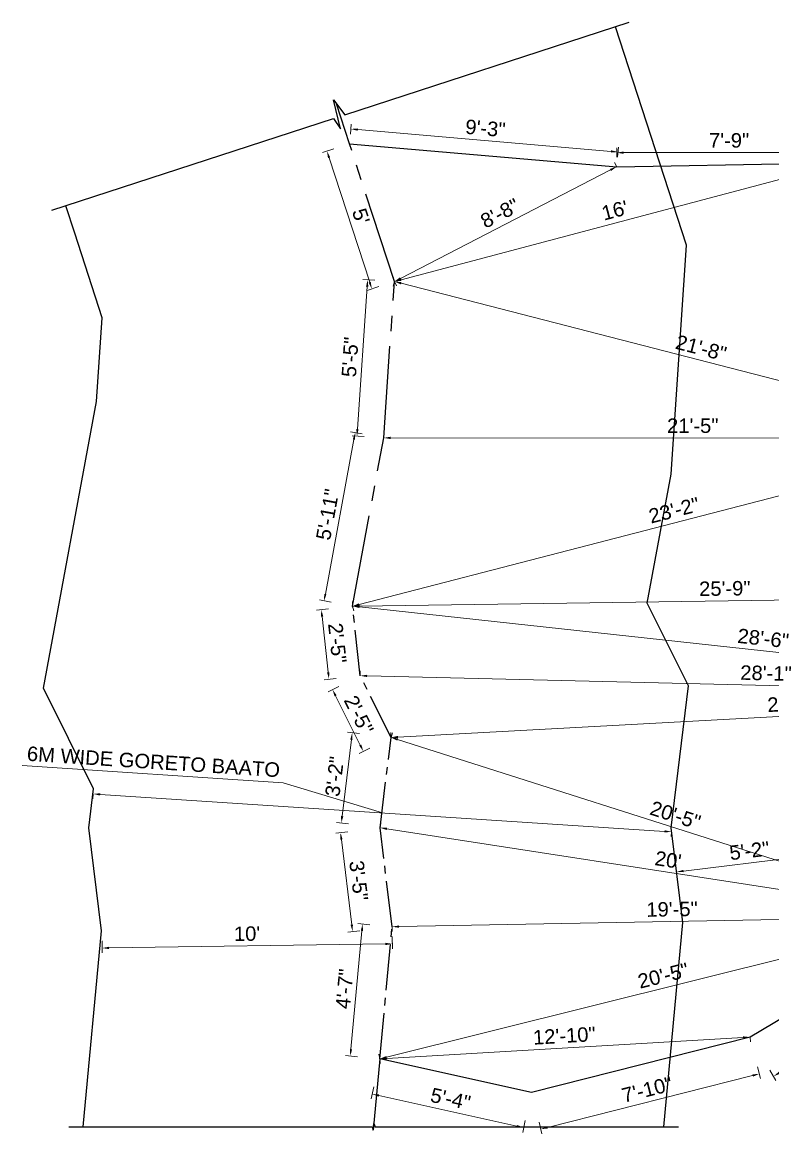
# Model space of a CAD drawing. Header units: inches. Extents: x 367408 to 392173, y -57467 to -41521.
# Drawn here: x 390427.7 to 390739.2, y -56337.3 to -55876 of the extents above; entities that cross this region are included whole.
import ezdxf

# ---------------------------------------------------------------- set-up
doc = ezdxf.new("R2010")
doc.units = ezdxf.units.IN
doc.header["$LTSCALE"] = 2
doc.header["$MEASUREMENT"] = 0
doc.header["$PDMODE"] = 34
doc.linetypes.add('CENTER2', pattern=[28.575, 19.05, -3.175, 3.175, -3.175])
doc.layers.get('0').update_dxf_attribs({"linetype": 'CONTINUOUS'})
doc.layers.get('DEFPOINTS').update_dxf_attribs({"color": 141, "linetype": 'CONTINUOUS'})
doc.layers.add('steps', color=253, linetype='CONTINUOUS', lineweight=20)
doc.layers.add('WALL - A', color=1, linetype='CONTINUOUS', lineweight=40)
doc.styles.add('Lettring Text', font='arial.ttf')
doc.dimstyles.new('Copy of Standard', dxfattribs={"dimtxt": 6, "dimasz": 2.875, "dimexe": 2, "dimexo": 4, "dimgap": 2, "dimtad": 1, "dimdec": 0, "dimrnd": 1, "dimzin": 0, "dimdsep": 46, "dimlunit": 4, "dimtxsty": 'Lettring Text', "dimcen": 0.1, "dimclrd": 7, "dimclre": 7, "dimclrt": 7, "dimazin": 0, "dimtfac": 0.645, "dimtdec": 0, "dimtmove": 1, "dimatfit": 0, "dimfxl": 3, "dimfxlon": 1, "dimtfillclr": 256, "dimtolj": 1, "dimtzin": 0, "dimlwd": -1, "dimlwe": -1, "dimarcsym": 2})

# ---------------------------------------------------------------- blocks, each defined once
blk = doc.blocks.new('*D654')
at = {"layer": 'DEFPOINTS', "color": 0, "ltscale": 0.5, "transparency": 16777216}
for p in [(390563.52, -55926.45), (390674.94, -55929.86), (390674.42, -55935.99)]:
    blk.add_point(p, dxfattribs=at)
at = {"layer": 'steps', "color": 7, "ltscale": 0.5, "transparency": 16777216}
for p, q in [((390563.87, -55922.46), (390564.22, -55918.33)), ((390566.91, -55920.57), (390672.08, -55929.62)), ((390674.76, -55932), (390675.11, -55927.87))]:
    blk.add_line(p, q, dxfattribs=at)
for points in [[(390566.96, -55920.09), (390566.87, -55921.05), (390564.05, -55920.32)], [(390672.12, -55929.14), (390672.04, -55930.09), (390674.94, -55929.86)]]:
    blk.add_solid(points, dxfattribs=at)
at = {"layer": 'steps', "color": 7, "ltscale": 0.5, "transparency": 16777216, "insert": (390619.93, -55920.05), "char_height": 6, "attachment_point": 5, "rotation": 355.0837, "style": 'Lettring Text'}
blk.add_mtext('\\A1;9\'-3"', dxfattribs=at)
blk = doc.blocks.new('*D655')
at = {"layer": 'DEFPOINTS', "color": 0, "ltscale": 0.5, "transparency": 16777216}
for p in [(390767.73, -55930.14), (390674.42, -55935.99), (390767.73, -55934.38)]:
    blk.add_point(p, dxfattribs=at)
at = {"layer": 'steps', "color": 7, "ltscale": 0.5, "transparency": 16777216}
for p, q in [((390674.42, -55931.99), (390674.42, -55928.14)), ((390767.73, -55930.38), (390767.73, -55928.14)), ((390677.29, -55930.14), (390764.86, -55930.14))]:
    blk.add_line(p, q, dxfattribs=at)
for points in [[(390677.29, -55929.66), (390677.29, -55930.62), (390674.42, -55930.14)], [(390764.86, -55929.66), (390764.86, -55930.62), (390767.73, -55930.14)]]:
    blk.add_solid(points, dxfattribs=at)
at = {"layer": 'steps', "color": 7, "ltscale": 0.5, "transparency": 16777216, "insert": (390721.07, -55925.08), "char_height": 6, "attachment_point": 5, "style": 'Lettring Text'}
blk.add_mtext('\\A1;7\'-9"', dxfattribs=at)
blk = doc.blocks.new('*D661')
at = {"layer": 'DEFPOINTS', "color": 0, "ltscale": 0.5, "transparency": 16777216}
for p in [(390813.78, -56247.03), (390729.8, -56297.21), (390739.52, -56313.47)]:
    blk.add_point(p, dxfattribs=at)
at = {"layer": 'steps', "color": 7, "ltscale": 0.5, "transparency": 16777216}
for p, q in [((390821.95, -56260.71), (390824.52, -56265.01)), ((390821.02, -56264.76), (390741.98, -56312)), ((390737.98, -56310.9), (390740.54, -56315.19))]:
    blk.add_line(p, q, dxfattribs=at)
for points in [[(390820.78, -56264.35), (390821.27, -56265.17), (390823.49, -56263.29)], [(390741.74, -56311.58), (390742.23, -56312.41), (390739.52, -56313.47)]]:
    blk.add_solid(points, dxfattribs=at)
at = {"layer": 'steps', "color": 7, "ltscale": 0.5, "transparency": 16777216, "insert": (390778.91, -56284.03), "char_height": 6, "attachment_point": 5, "rotation": 30.8617, "style": 'Lettring Text'}
blk.add_mtext('\\A1;8\'-2"', dxfattribs=at)
blk = doc.blocks.new('*D662')
at = {"layer": 'DEFPOINTS', "color": 0, "ltscale": 0.5, "transparency": 16777216}
for p in [(390729.8, -56297.21), (390639.07, -56320.14), (390642.92, -56335.38)]:
    blk.add_point(p, dxfattribs=at)
at = {"layer": 'steps', "color": 7, "ltscale": 0.5, "transparency": 16777216}
for p, q in [((390732.92, -56309.54), (390734.14, -56314.39)), ((390730.86, -56313.16), (390645.71, -56334.68)), ((390642.19, -56332.47), (390643.41, -56337.32))]:
    blk.add_line(p, q, dxfattribs=at)
for points in [[(390730.75, -56312.69), (390730.98, -56313.62), (390733.65, -56312.45)], [(390645.59, -56334.21), (390645.83, -56335.14), (390642.92, -56335.38)]]:
    blk.add_solid(points, dxfattribs=at)
at = {"layer": 'steps', "color": 7, "ltscale": 0.5, "transparency": 16777216, "insert": (390687.05, -56319.01), "char_height": 6, "attachment_point": 5, "rotation": 14.1833, "style": 'Lettring Text'}
blk.add_mtext('\\A1;7\'-10"', dxfattribs=at)
blk = doc.blocks.new('*D663')
at = {"layer": 'DEFPOINTS', "color": 0, "ltscale": 0.5, "transparency": 16777216}
for p in [(390576.13, -56306.2), (390572.89, -56320.84), (390639.07, -56320.14)]:
    blk.add_point(p, dxfattribs=at)
at = {"layer": 'steps', "color": 7, "ltscale": 0.5, "transparency": 16777216}
for p, q in [((390573.54, -56317.91), (390572.45, -56322.79)), ((390633.02, -56334.16), (390575.69, -56321.46)), ((390636.47, -56331.86), (390635.39, -56336.74))]:
    blk.add_line(p, q, dxfattribs=at)
for points in [[(390575.8, -56320.99), (390575.59, -56321.93), (390572.89, -56320.84)], [(390633.12, -56333.69), (390632.91, -56334.63), (390635.83, -56334.78)]]:
    blk.add_solid(points, dxfattribs=at)
at = {"layer": 'steps', "color": 7, "ltscale": 0.5, "transparency": 16777216, "insert": (390605.45, -56322.88), "char_height": 6, "attachment_point": 5, "rotation": 347.5067, "style": 'Lettring Text'}
blk.add_mtext('\\A1;5\'-4"', dxfattribs=at)
blk = doc.blocks.new('*D664')
at = {"layer": 'DEFPOINTS', "color": 0, "ltscale": 0.5, "transparency": 16777216}
for p in [(390568.93, -56250.26), (390581.2, -56251.4), (390576.13, -56306.2)]:
    blk.add_point(p, dxfattribs=at)
at = {"layer": 'steps', "color": 7, "ltscale": 0.5, "transparency": 16777216}
for p, q in [((390571.92, -56250.54), (390566.94, -56250.08)), ((390564.13, -56302.2), (390568.67, -56253.13)), ((390566.85, -56305.34), (390561.87, -56304.88))]:
    blk.add_line(p, q, dxfattribs=at)
for points in [[(390568.19, -56253.08), (390569.14, -56253.17), (390568.93, -56250.26)], [(390563.65, -56302.15), (390564.61, -56302.24), (390563.86, -56305.06)]]:
    blk.add_solid(points, dxfattribs=at)
at = {"layer": 'steps', "color": 7, "ltscale": 0.5, "transparency": 16777216, "insert": (390561.42, -56277.2), "char_height": 6, "attachment_point": 5, "rotation": 84.718, "style": 'Lettring Text'}
blk.add_mtext('\\A1;4\'-7"', dxfattribs=at)
blk = doc.blocks.new('*D665')
at = {"layer": 'DEFPOINTS', "color": 0, "ltscale": 0.5, "transparency": 16777216}
for p in [(390576.21, -56210.34), (390559.8, -56212.33), (390581.2, -56251.4)]:
    blk.add_point(p, dxfattribs=at)
at = {"layer": 'steps', "color": 7, "ltscale": 0.5, "transparency": 16777216}
for p, q in [((390562.78, -56211.97), (390557.81, -56212.57)), ((390564.44, -56250.54), (390560.15, -56215.19)), ((390567.77, -56253.03), (390562.8, -56253.63))]:
    blk.add_line(p, q, dxfattribs=at)
for points in [[(390560.62, -56215.13), (390559.67, -56215.24), (390559.8, -56212.33)], [(390564.92, -56250.48), (390563.96, -56250.59), (390564.79, -56253.39)]]:
    blk.add_solid(points, dxfattribs=at)
at = {"layer": 'steps', "color": 7, "ltscale": 0.5, "transparency": 16777216, "insert": (390567.32, -56232.25), "char_height": 6, "attachment_point": 5, "rotation": 276.9254, "style": 'Lettring Text'}
blk.add_mtext('\\A1;3\'-5"', dxfattribs=at)
blk = doc.blocks.new('*D666')
at = {"layer": 'DEFPOINTS', "color": 0, "ltscale": 0.5, "transparency": 16777216}
for p in [(390564.64, -56170.9), (390580.74, -56172.84), (390576.21, -56210.34)]:
    blk.add_point(p, dxfattribs=at)
at = {"layer": 'steps', "color": 7, "ltscale": 0.5, "transparency": 16777216}
for p, q in [((390560.46, -56205.54), (390564.3, -56173.75)), ((390567.62, -56171.26), (390562.66, -56170.66)), ((390563.1, -56208.76), (390558.13, -56208.16))]:
    blk.add_line(p, q, dxfattribs=at)
for points in [[(390563.82, -56173.7), (390564.77, -56173.81), (390564.64, -56170.9)], [(390559.99, -56205.48), (390560.94, -56205.6), (390560.12, -56208.4)]]:
    blk.add_solid(points, dxfattribs=at)
at = {"layer": 'steps', "color": 7, "ltscale": 0.5, "transparency": 16777216, "insert": (390557.35, -56189.04), "char_height": 6, "attachment_point": 5, "rotation": 83.1175, "style": 'Lettring Text'}
blk.add_mtext('\\A1;3\'-2"', dxfattribs=at)
blk = doc.blocks.new('*D667')
at = {"layer": 'DEFPOINTS', "color": 0, "ltscale": 0.5, "transparency": 16777216}
for p in [(390567.95, -56147.23), (390556.46, -56152.97), (390580.74, -56172.84)]:
    blk.add_point(p, dxfattribs=at)
at = {"layer": 'steps', "color": 7, "ltscale": 0.5, "transparency": 16777216}
for p, q in [((390559.14, -56151.63), (390554.67, -56153.87)), ((390567.96, -56176.01), (390557.74, -56155.54)), ((390571.93, -56177.24), (390567.46, -56179.47))]:
    blk.add_line(p, q, dxfattribs=at)
for points in [[(390558.17, -56155.33), (390557.32, -56155.76), (390556.46, -56152.97)], [(390568.39, -56175.79), (390567.53, -56176.22), (390569.25, -56178.58)]]:
    blk.add_solid(points, dxfattribs=at)
at = {"layer": 'steps', "color": 7, "ltscale": 0.5, "transparency": 16777216, "insert": (390567.38, -56163.51), "char_height": 6, "attachment_point": 5, "rotation": 296.5303, "style": 'Lettring Text'}
blk.add_mtext('\\A1;2\'-5"', dxfattribs=at)
blk = doc.blocks.new('*D668')
at = {"layer": 'DEFPOINTS', "color": 0, "ltscale": 0.5, "transparency": 16777216}
for p in [(390564.79, -56118.35), (390551.82, -56119.77), (390567.95, -56147.23)]:
    blk.add_point(p, dxfattribs=at)
at = {"layer": 'steps', "color": 7, "ltscale": 0.5, "transparency": 16777216}
for p, q in [((390554.81, -56119.44), (390549.84, -56119.98)), ((390554.67, -56145.8), (390552.14, -56122.62)), ((390557.97, -56148.33), (390553, -56148.87))]:
    blk.add_line(p, q, dxfattribs=at)
for points in [[(390552.61, -56122.57), (390551.66, -56122.68), (390551.82, -56119.77)], [(390555.15, -56145.74), (390554.2, -56145.85), (390554.99, -56148.65)]]:
    blk.add_solid(points, dxfattribs=at)
at = {"layer": 'steps', "color": 7, "ltscale": 0.5, "transparency": 16777216, "insert": (390558.44, -56133.66), "char_height": 6, "attachment_point": 5, "rotation": 276.2496, "style": 'Lettring Text'}
blk.add_mtext('\\A1;2\'-5"', dxfattribs=at)
blk = doc.blocks.new('*D669')
at = {"layer": 'DEFPOINTS', "color": 0, "ltscale": 0.5, "transparency": 16777216}
for p in [(390565.88, -56046.32), (390577.72, -56048.52), (390564.79, -56118.35)]:
    blk.add_point(p, dxfattribs=at)
at = {"layer": 'steps', "color": 7, "ltscale": 0.5, "transparency": 16777216}
for p, q in [((390553.48, -56113.33), (390565.36, -56049.15)), ((390568.83, -56046.87), (390563.92, -56045.96)), ((390555.91, -56116.7), (390550.99, -56115.79))]:
    blk.add_line(p, q, dxfattribs=at)
for points in [[(390564.89, -56049.06), (390565.83, -56049.24), (390565.88, -56046.32)], [(390553.01, -56113.24), (390553.95, -56113.42), (390552.96, -56116.16)]]:
    blk.add_solid(points, dxfattribs=at)
at = {"layer": 'steps', "color": 7, "ltscale": 0.5, "transparency": 16777216, "insert": (390554.44, -56080.32), "char_height": 6, "attachment_point": 5, "rotation": 79.5114, "style": 'Lettring Text'}
blk.add_mtext('\\A1;5\'-11"', dxfattribs=at)
blk = doc.blocks.new('*D670')
at = {"layer": 'DEFPOINTS', "color": 0, "ltscale": 0.5, "transparency": 16777216}
for p in [(390571.04, -55982.86), (390582.15, -55983.62), (390577.72, -56048.52)]:
    blk.add_point(p, dxfattribs=at)
at = {"layer": 'steps', "color": 7, "ltscale": 0.5, "transparency": 16777216}
for p, q in [((390574.04, -55983.07), (390569.05, -55982.73)), ((390566.81, -56044.89), (390570.85, -55985.73)), ((390569.6, -56047.96), (390564.61, -56047.62))]:
    blk.add_line(p, q, dxfattribs=at)
for points in [[(390570.37, -55985.7), (390571.32, -55985.76), (390571.04, -55982.86)], [(390566.33, -56044.86), (390567.28, -56044.92), (390566.61, -56047.76)]]:
    blk.add_solid(points, dxfattribs=at)
at = {"layer": 'steps', "color": 7, "ltscale": 0.5, "transparency": 16777216, "insert": (390563.79, -56014.96), "char_height": 6, "attachment_point": 5, "rotation": 86.0932, "style": 'Lettring Text'}
blk.add_mtext('\\A1;5\'-5"', dxfattribs=at)
blk = doc.blocks.new('*D671')
at = {"layer": 'DEFPOINTS', "color": 0, "ltscale": 0.5, "transparency": 16777216}
for p in [(390554.15, -55929.5), (390563.52, -55926.45), (390582.15, -55983.62)]:
    blk.add_point(p, dxfattribs=at)
at = {"layer": 'steps', "color": 7, "ltscale": 0.5, "transparency": 16777216}
for p, q in [((390557, -55928.57), (390552.25, -55930.12)), ((390571.88, -55983.94), (390555.04, -55932.24)), ((390575.63, -55985.74), (390570.87, -55987.29))]:
    blk.add_line(p, q, dxfattribs=at)
for points in [[(390555.49, -55932.09), (390554.58, -55932.38), (390554.15, -55929.5)], [(390572.34, -55983.79), (390571.43, -55984.09), (390572.77, -55986.67)]]:
    blk.add_solid(points, dxfattribs=at)
at = {"layer": 'steps', "color": 7, "ltscale": 0.5, "transparency": 16777216, "insert": (390568.26, -55956.52), "char_height": 6, "attachment_point": 5, "rotation": 288.0451, "style": 'Lettring Text'}
blk.add_mtext("\\A1;5'", dxfattribs=at)
blk = doc.blocks.new('*D672')
at = {"layer": 'DEFPOINTS', "color": 0, "ltscale": 0.5, "transparency": 16777216}
for p in [(390674.42, -55935.99), (390674.42, -55935.99), (390582.15, -55983.62)]:
    blk.add_point(p, dxfattribs=at)
at = {"layer": 'steps', "color": 7, "ltscale": 0.5, "transparency": 16777216}
for p, q in [((390674.42, -55935.99), (390673.5, -55934.21)), ((390584.7, -55982.3), (390671.86, -55937.31)), ((390582.15, -55983.62), (390583.07, -55985.4))]:
    blk.add_line(p, q, dxfattribs=at)
for points in [[(390671.64, -55936.88), (390672.08, -55937.73), (390674.42, -55935.99)], [(390584.48, -55981.88), (390584.92, -55982.73), (390582.15, -55983.62)]]:
    blk.add_solid(points, dxfattribs=at)
at = {"layer": 'steps', "color": 7, "ltscale": 0.5, "transparency": 16777216, "insert": (390625.96, -55955.3), "char_height": 6, "attachment_point": 5, "rotation": 27.3046, "style": 'Lettring Text'}
blk.add_mtext('\\A1;8\'-8"', dxfattribs=at)
blk = doc.blocks.new('*D673')
at = {"layer": 'DEFPOINTS', "color": 0, "ltscale": 0.5, "transparency": 16777216}
for p in [(390767.73, -55934.38), (390767.73, -55934.38), (390582.15, -55983.62)]:
    blk.add_point(p, dxfattribs=at)
at = {"layer": 'steps', "color": 7, "ltscale": 0.5, "transparency": 16777216}
for p, q in [((390767.73, -55934.38), (390767.22, -55932.45)), ((390584.93, -55982.88), (390764.95, -55935.12)), ((390582.15, -55983.62), (390581.64, -55981.69))]:
    blk.add_line(p, q, dxfattribs=at)
for points in [[(390764.83, -55934.65), (390765.08, -55935.58), (390767.73, -55934.38)], [(390584.8, -55982.42), (390585.05, -55983.35), (390582.15, -55983.62)]]:
    blk.add_solid(points, dxfattribs=at)
at = {"layer": 'steps', "color": 7, "ltscale": 0.5, "transparency": 16777216, "insert": (390673.64, -55954.11), "char_height": 6, "attachment_point": 5, "rotation": 14.86, "style": 'Lettring Text'}
blk.add_mtext("\\A1;16'", dxfattribs=at)
blk = doc.blocks.new('*D674')
at = {"layer": 'DEFPOINTS', "color": 0, "ltscale": 0.5, "transparency": 16777216}
for p in [(390582.15, -55983.62), (390834.26, -56048.61), (390834.26, -56048.61)]:
    blk.add_point(p, dxfattribs=at)
at = {"layer": 'steps', "color": 7, "ltscale": 0.5, "transparency": 16777216}
for p, q in [((390582.15, -55983.62), (390581.65, -55985.56)), ((390584.93, -55984.34), (390831.48, -56047.89)), ((390834.26, -56048.61), (390833.77, -56050.54))]:
    blk.add_line(p, q, dxfattribs=at)
for points in [[(390585.05, -55983.87), (390584.81, -55984.8), (390582.15, -55983.62)], [(390831.6, -56047.43), (390831.36, -56048.35), (390834.26, -56048.61)]]:
    blk.add_solid(points, dxfattribs=at)
at = {"layer": 'steps', "color": 7, "ltscale": 0.5, "transparency": 16777216, "insert": (390709.47, -56011.21), "char_height": 6, "attachment_point": 5, "rotation": 345.5457, "style": 'Lettring Text'}
blk.add_mtext('\\A1;21\'-8"', dxfattribs=at)
blk = doc.blocks.new('*D675')
at = {"layer": 'DEFPOINTS', "color": 0, "ltscale": 0.5, "transparency": 16777216}
for p in [(390577.72, -56048.52), (390577.72, -56048.52), (390834.26, -56048.61)]:
    blk.add_point(p, dxfattribs=at)
at = {"layer": 'steps', "color": 7, "ltscale": 0.5, "transparency": 16777216}
for p, q in [((390577.72, -56048.52), (390577.72, -56046.52)), ((390831.39, -56048.61), (390580.59, -56048.52)), ((390834.26, -56048.61), (390834.27, -56046.61))]:
    blk.add_line(p, q, dxfattribs=at)
for points in [[(390580.59, -56048.04), (390580.59, -56049), (390577.72, -56048.52)], [(390831.39, -56048.13), (390831.39, -56049.09), (390834.26, -56048.61)]]:
    blk.add_solid(points, dxfattribs=at)
at = {"layer": 'steps', "color": 7, "ltscale": 0.5, "transparency": 16777216, "insert": (390705.99, -56043.5), "char_height": 6, "attachment_point": 5, "rotation": 359.9795, "style": 'Lettring Text'}
blk.add_mtext('\\A1;21\'-5"', dxfattribs=at)
blk = doc.blocks.new('*D676')
at = {"layer": 'DEFPOINTS', "color": 0, "ltscale": 0.5, "transparency": 16777216}
for p in [(390834.26, -56048.61), (390834.26, -56048.61), (390564.79, -56118.35)]:
    blk.add_point(p, dxfattribs=at)
at = {"layer": 'steps', "color": 7, "ltscale": 0.5, "transparency": 16777216}
for p, q in [((390567.57, -56117.63), (390831.48, -56049.33)), ((390834.26, -56048.61), (390834.77, -56050.54)), ((390564.79, -56118.35), (390565.29, -56120.28))]:
    blk.add_line(p, q, dxfattribs=at)
for points in [[(390831.36, -56048.86), (390831.6, -56049.79), (390834.26, -56048.61)], [(390567.45, -56117.16), (390567.69, -56118.09), (390564.79, -56118.35)]]:
    blk.add_solid(points, dxfattribs=at)
at = {"layer": 'steps', "color": 7, "ltscale": 0.5, "transparency": 16777216, "insert": (390698.26, -56078.57), "char_height": 6, "attachment_point": 5, "rotation": 14.5097, "style": 'Lettring Text'}
blk.add_mtext('\\A1;23\'-2"', dxfattribs=at)
blk = doc.blocks.new('*D677')
at = {"layer": 'DEFPOINTS', "color": 0, "ltscale": 0.5, "transparency": 16777216}
for p in [(390873.95, -56113.86), (390564.79, -56118.35), (390564.79, -56118.35)]:
    blk.add_point(p, dxfattribs=at)
at = {"layer": 'steps', "color": 7, "ltscale": 0.5, "transparency": 16777216}
for p, q in [((390871.08, -56113.9), (390567.66, -56118.31)), ((390873.95, -56113.86), (390873.92, -56111.86)), ((390564.79, -56118.35), (390564.76, -56116.35))]:
    blk.add_line(p, q, dxfattribs=at)
for points in [[(390871.07, -56113.42), (390871.08, -56114.38), (390873.95, -56113.86)], [(390567.66, -56117.83), (390567.67, -56118.78), (390564.79, -56118.35)]]:
    blk.add_solid(points, dxfattribs=at)
at = {"layer": 'steps', "color": 7, "ltscale": 0.5, "transparency": 16777216, "insert": (390719.3, -56111.04), "char_height": 6, "attachment_point": 5, "rotation": 0.8318, "style": 'Lettring Text'}
blk.add_mtext('\\A1;25\'-9"', dxfattribs=at)
blk = doc.blocks.new('*D678')
at = {"layer": 'DEFPOINTS', "color": 0, "ltscale": 0.5, "transparency": 16777216}
for p in [(390564.79, -56118.35), (390564.79, -56118.35), (390904.61, -56155.23)]:
    blk.add_point(p, dxfattribs=at)
at = {"layer": 'steps', "color": 7, "ltscale": 0.5, "transparency": 16777216}
for p, q in [((390564.79, -56118.35), (390565, -56116.36)), ((390901.76, -56154.92), (390567.65, -56118.66)), ((390904.61, -56155.23), (390904.4, -56157.22))]:
    blk.add_line(p, q, dxfattribs=at)
for points in [[(390567.7, -56118.18), (390567.6, -56119.13), (390564.79, -56118.35)], [(390901.81, -56154.44), (390901.7, -56155.39), (390904.61, -56155.23)]]:
    blk.add_solid(points, dxfattribs=at)
at = {"layer": 'steps', "color": 7, "ltscale": 0.5, "transparency": 16777216, "insert": (390735.25, -56131.75), "char_height": 6, "attachment_point": 5, "rotation": 353.8059, "style": 'Lettring Text'}
blk.add_mtext('\\A1;28\'-6"', dxfattribs=at)
blk = doc.blocks.new('*D679')
at = {"layer": 'DEFPOINTS', "color": 0, "ltscale": 0.5, "transparency": 16777216}
for p in [(390567.95, -56147.23), (390904.61, -56155.23), (390904.61, -56155.23)]:
    blk.add_point(p, dxfattribs=at)
at = {"layer": 'steps', "color": 7, "ltscale": 0.5, "transparency": 16777216}
for p, q in [((390567.95, -56147.23), (390568, -56145.24)), ((390570.83, -56147.3), (390901.74, -56155.16)), ((390904.61, -56155.23), (390904.66, -56153.23))]:
    blk.add_line(p, q, dxfattribs=at)
for points in [[(390570.84, -56146.82), (390570.81, -56147.78), (390567.95, -56147.23)], [(390901.75, -56154.68), (390901.73, -56155.64), (390904.61, -56155.23)]]:
    blk.add_solid(points, dxfattribs=at)
at = {"layer": 'steps', "color": 7, "ltscale": 0.5, "transparency": 16777216, "insert": (390736.4, -56146.17), "char_height": 6, "attachment_point": 5, "rotation": 358.6399, "style": 'Lettring Text'}
blk.add_mtext('\\A1;28\'-1"', dxfattribs=at)
blk = doc.blocks.new('*D680')
at = {"layer": 'DEFPOINTS', "color": 0, "ltscale": 0.5, "transparency": 16777216}
for p in [(390904.61, -56155.23), (390580.74, -56172.84), (390580.74, -56172.84)]:
    blk.add_point(p, dxfattribs=at)
at = {"layer": 'steps', "color": 7, "ltscale": 0.5, "transparency": 16777216}
for p, q in [((390901.74, -56155.38), (390583.61, -56172.69)), ((390904.61, -56155.23), (390904.51, -56153.23)), ((390580.74, -56172.84), (390580.63, -56170.85))]:
    blk.add_line(p, q, dxfattribs=at)
for points in [[(390901.72, -56154.91), (390901.77, -56155.86), (390904.61, -56155.23)], [(390583.58, -56172.21), (390583.63, -56173.17), (390580.74, -56172.84)]]:
    blk.add_solid(points, dxfattribs=at)
at = {"layer": 'steps', "color": 7, "ltscale": 0.5, "transparency": 16777216, "insert": (390742.4, -56159.03), "char_height": 6, "attachment_point": 5, "rotation": 3.1131, "style": 'Lettring Text'}
blk.add_mtext("\\A1;27'", dxfattribs=at)
blk = doc.blocks.new('*D682')
at = {"layer": 'DEFPOINTS', "color": 0, "ltscale": 0.5, "transparency": 16777216}
for p in [(390580.74, -56172.84), (390580.74, -56172.84), (390813.78, -56247.03)]:
    blk.add_point(p, dxfattribs=at)
at = {"layer": 'steps', "color": 7, "ltscale": 0.5, "transparency": 16777216}
for p, q in [((390580.74, -56172.84), (390581.34, -56170.94)), ((390811.04, -56246.16), (390583.48, -56173.72)), ((390813.78, -56247.03), (390814.38, -56245.12))]:
    blk.add_line(p, q, dxfattribs=at)
for points in [[(390583.62, -56173.26), (390583.33, -56174.17), (390580.74, -56172.84)], [(390811.18, -56245.7), (390810.89, -56246.61), (390813.78, -56247.03)]]:
    blk.add_solid(points, dxfattribs=at)
at = {"layer": 'steps', "color": 7, "ltscale": 0.5, "transparency": 16777216, "insert": (390698.79, -56205.11), "char_height": 6, "attachment_point": 5, "rotation": 342.3416, "style": 'Lettring Text'}
blk.add_mtext('\\A1;20\'-5"', dxfattribs=at)
blk = doc.blocks.new('*D683')
at = {"layer": 'DEFPOINTS', "color": 0, "ltscale": 0.5, "transparency": 16777216}
for p in [(390576.21, -56210.34), (390813.78, -56247.03), (390813.78, -56247.03)]:
    blk.add_point(p, dxfattribs=at)
at = {"layer": 'steps', "color": 7, "ltscale": 0.5, "transparency": 16777216}
for p, q in [((390576.21, -56210.34), (390576.52, -56208.36)), ((390579.05, -56210.78), (390810.93, -56246.59)), ((390813.78, -56247.03), (390814.08, -56245.05))]:
    blk.add_line(p, q, dxfattribs=at)
for points in [[(390579.13, -56210.3), (390578.98, -56211.25), (390576.21, -56210.34)], [(390811.01, -56246.12), (390810.86, -56247.06), (390813.78, -56247.03)]]:
    blk.add_solid(points, dxfattribs=at)
at = {"layer": 'steps', "color": 7, "ltscale": 0.5, "transparency": 16777216, "insert": (390695.77, -56223.68), "char_height": 6, "attachment_point": 5, "rotation": 351.2203, "style": 'Lettring Text'}
blk.add_mtext("\\A1;20'", dxfattribs=at)
blk = doc.blocks.new('*D684')
at = {"layer": 'DEFPOINTS', "color": 0, "ltscale": 0.5, "transparency": 16777216}
for p in [(390813.78, -56247.03), (390581.2, -56251.4), (390581.2, -56251.4)]:
    blk.add_point(p, dxfattribs=at)
at = {"layer": 'steps', "color": 7, "ltscale": 0.5, "transparency": 16777216}
for p, q in [((390810.9, -56247.08), (390584.07, -56251.34)), ((390813.78, -56247.03), (390813.81, -56249.03)), ((390581.2, -56251.4), (390581.24, -56253.4))]:
    blk.add_line(p, q, dxfattribs=at)
for points in [[(390810.89, -56246.6), (390810.91, -56247.56), (390813.78, -56247.03)], [(390584.06, -56250.86), (390584.08, -56251.82), (390581.2, -56251.4)]]:
    blk.add_solid(points, dxfattribs=at)
at = {"layer": 'steps', "color": 7, "ltscale": 0.5, "transparency": 16777216, "insert": (390697.39, -56244.15), "char_height": 6, "attachment_point": 5, "rotation": 1.076, "style": 'Lettring Text'}
blk.add_mtext('\\A1;19\'-5"', dxfattribs=at)
blk = doc.blocks.new('*D685')
at = {"layer": 'DEFPOINTS', "color": 0, "ltscale": 0.5, "transparency": 16777216}
for p in [(390813.78, -56247.03), (390813.78, -56247.03), (390576.13, -56306.2)]:
    blk.add_point(p, dxfattribs=at)
at = {"layer": 'steps', "color": 7, "ltscale": 0.5, "transparency": 16777216}
for p, q in [((390578.92, -56305.5), (390810.99, -56247.72)), ((390813.78, -56247.03), (390813.29, -56245.09)), ((390576.13, -56306.2), (390575.65, -56304.26))]:
    blk.add_line(p, q, dxfattribs=at)
for points in [[(390810.87, -56247.26), (390811.1, -56248.19), (390813.78, -56247.03)], [(390578.81, -56305.04), (390579.04, -56305.97), (390576.13, -56306.2)]]:
    blk.add_solid(points, dxfattribs=at)
at = {"layer": 'steps', "color": 7, "ltscale": 0.5, "transparency": 16777216, "insert": (390693.73, -56271.7), "char_height": 6, "attachment_point": 5, "rotation": 13.9809, "style": 'Lettring Text'}
blk.add_mtext('\\A1;20\'-5"', dxfattribs=at)
blk = doc.blocks.new('*D686')
at = {"layer": 'DEFPOINTS', "color": 0, "ltscale": 0.5, "transparency": 16777216}
for p in [(390729.8, -56297.21), (390576.13, -56306.2), (390576.13, -56306.2)]:
    blk.add_point(p, dxfattribs=at)
at = {"layer": 'steps', "color": 7, "ltscale": 0.5, "transparency": 16777216}
for p, q in [((390726.93, -56297.38), (390579, -56306.03)), ((390729.8, -56297.21), (390729.92, -56299.21)), ((390576.13, -56306.2), (390576.25, -56308.19))]:
    blk.add_line(p, q, dxfattribs=at)
for points in [[(390726.9, -56296.9), (390726.96, -56297.86), (390729.8, -56297.21)], [(390578.97, -56305.55), (390579.03, -56306.51), (390576.13, -56306.2)]]:
    blk.add_solid(points, dxfattribs=at)
at = {"layer": 'steps', "color": 7, "ltscale": 0.5, "transparency": 16777216, "insert": (390652.67, -56296.65), "char_height": 6, "attachment_point": 5, "rotation": 3.3463, "style": 'Lettring Text'}
blk.add_mtext('\\A1;12\'-10"', dxfattribs=at)
blk = doc.blocks.new('*D693')
at = {"layer": 'DEFPOINTS', "color": 0, "ltscale": 0.5, "transparency": 16777216}
for p in [(390761.01, -56221.56), (390699.31, -56228.63), (390699.37, -56229.05)]:
    blk.add_point(p, dxfattribs=at)
at = {"layer": 'steps', "color": 7, "ltscale": 0.5, "transparency": 16777216}
for p, q in [((390760.96, -56221.14), (390760.72, -56219.16)), ((390758.1, -56221.49), (390702.17, -56228.28)), ((390699.31, -56228.63), (390699.07, -56226.65))]:
    blk.add_line(p, q, dxfattribs=at)
for points in [[(390758.05, -56221.01), (390758.16, -56221.97), (390760.96, -56221.14)], [(390702.11, -56227.81), (390702.23, -56228.76), (390699.31, -56228.63)]]:
    blk.add_solid(points, dxfattribs=at)
at = {"layer": 'steps', "color": 7, "ltscale": 0.5, "transparency": 16777216, "insert": (390729.53, -56219.86), "char_height": 6, "attachment_point": 5, "rotation": 6.9254, "style": 'Lettring Text'}
blk.add_mtext('\\A1;5\'-2"', dxfattribs=at)
blk = doc.blocks.new('*D694')
at = {"layer": 'DEFPOINTS', "color": 0, "ltscale": 0.5, "transparency": 16777216}
for p in [(390457.29, -56194.22), (390697.26, -56209.94), (390697.12, -56212)]:
    blk.add_point(p, dxfattribs=at)
at = {"layer": 'steps', "color": 7, "ltscale": 0.5, "transparency": 16777216}
for p, q in [((390535.99, -56191.61), (390427.66, -56184.52)), ((390577.14, -56204.15), (390535.99, -56191.61)), ((390457.15, -56196.29), (390457.02, -56198.28)), ((390460.02, -56196.48), (390694.25, -56211.82)), ((390697.12, -56212), (390696.99, -56214))]:
    blk.add_line(p, q, dxfattribs=at)
for points in [[(390460.05, -56196), (390459.99, -56196.95), (390457.15, -56196.29)], [(390694.28, -56211.34), (390694.22, -56212.29), (390697.12, -56212)]]:
    blk.add_solid(points, dxfattribs=at)
at = {"layer": 'steps', "color": 7, "ltscale": 0.5, "transparency": 16777216, "insert": (390482.16, -56182.97), "char_height": 6, "attachment_point": 5, "rotation": 356.2529, "style": 'Lettring Text'}
blk.add_mtext('\\A1;6M WIDE GORETO BAATO', dxfattribs=at)
blk = doc.blocks.new('*D695')
at = {"layer": 'DEFPOINTS', "color": 0, "ltscale": 0.5, "transparency": 16777216}
for p in [(390581.2, -56251.4), (390460.72, -56253.13), (390460.83, -56260.24)]:
    blk.add_point(p, dxfattribs=at)
at = {"layer": 'steps', "color": 7, "ltscale": 0.5, "transparency": 16777216}
for p, q in [((390581.26, -56255.51), (390581.33, -56260.51)), ((390460.78, -56257.24), (390460.86, -56262.24)), ((390578.43, -56258.55), (390463.7, -56260.2))]:
    blk.add_line(p, q, dxfattribs=at)
for points in [[(390463.69, -56259.72), (390463.71, -56260.68), (390460.83, -56260.24)], [(390578.42, -56258.07), (390578.43, -56259.03), (390581.3, -56258.51)]]:
    blk.add_solid(points, dxfattribs=at)
at = {"layer": 'steps', "color": 7, "ltscale": 0.5, "transparency": 16777216, "insert": (390520.99, -56254.31), "char_height": 6, "attachment_point": 5, "rotation": 0.8231, "style": 'Lettring Text'}
blk.add_mtext("\\A1;10'", dxfattribs=at)

msp = doc.modelspace()

# ---------------------------------------------------------------- linework, layer by layer
at = {"ltscale": 0.5}
for p, q in [((390563.52, -55926.45), (390558.1, -55909.81)), ((390563.52, -55926.45), (390674.42, -55935.99)), ((390674.42, -55935.99), (390767.73, -55934.38)), ((390449.43, -55963.62), (390445.71, -55952.21)), ((390813.78, -56247.03), (390729.8, -56297.21)), ((390729.8, -56297.21), (390639.07, -56320.14)), ((390576.13, -56306.2), (390573.39, -56335.87)), ((390639.07, -56320.14), (390576.13, -56306.2))]:
    msp.add_line(p, q, dxfattribs=at)
at = {"linetype": 'Continuous', "ltscale": 0.5}
for points in [[(390440, -55954.07), (390556.81, -55916.02), (390559.79, -55920.31), (390556.93, -55908.2), (390561.51, -55914.48), (390679.61, -55876.01)], [(390447.01, -56334.44), (390572.92, -56334.44), (390573.4, -56335.89), (390573.65, -56333), (390574.17, -56334.44), (390700.03, -56334.44)]]:
    msp.add_lwpolyline(points, dxfattribs=at)
at = {"ltscale": 0.5}
for points in [[(390694.03, -56334.44), (390701.87, -56249.67), (390697.09, -56210.29), (390704.19, -56151.47), (390687.05, -56117.14), (390696.97, -56063.58), (390703.46, -55968.58), (390673.9, -55877.87)], [(390453.01, -56334.44), (390460.53, -56253.13), (390455.33, -56210.38), (390457.29, -56194.22), (390436.43, -56152.45), (390458.47, -56033.46), (390460.84, -55998.66), (390449.43, -55963.62)]]:
    msp.add_lwpolyline(points, dxfattribs=at)
at = {"layer": 'WALL - A', "linetype": 'CENTER2', "lineweight": -3}
for p, q in [((390582.15, -55983.62), (390563.52, -55926.45)), ((390577.72, -56048.52), (390582.15, -55983.62)), ((390564.79, -56118.35), (390577.72, -56048.52))]:
    msp.add_line(p, q, dxfattribs=at)
at = {"layer": 'WALL - A', "linetype": 'CENTER2', "lineweight": -3, "ltscale": 0.5}
for p, q in [((390567.95, -56147.23), (390564.79, -56118.35)), ((390580.74, -56172.84), (390567.95, -56147.23)), ((390576.21, -56210.34), (390580.74, -56172.84)), ((390581.2, -56251.4), (390576.21, -56210.34)), ((390576.13, -56306.2), (390581.2, -56251.4))]:
    msp.add_line(p, q, dxfattribs=at)

# ---------------------------------------------------------------- dimensions: what is measured, and where the dimension line sits
at = {"layer": 'steps', "ltscale": 0.5}
for p1, p2, distance, picture, middle in [((390563.52, -55926.45), (390674.42, -55935.99), 6.15, '*D654', (390619.93, -55920.05)), ((390582.15, -55983.62), (390563.52, -55926.45), 9.86, '*D671', (390568.26, -55956.52)), ((390582.15, -55983.62), (390767.73, -55934.38), 0, '*D673', (390673.64, -55954.11)), ((390582.15, -55983.62), (390674.42, -55935.99), 0, '*D672', (390625.96, -55955.3)), ((390577.72, -56048.52), (390582.15, -55983.62), 11.13, '*D670', (390563.79, -56014.96)), ((390582.15, -55983.62), (390834.26, -56048.61), 0, '*D674', (390709.47, -56011.21)), ((390834.26, -56048.61), (390577.72, -56048.52), 0, '*D675', (390705.99, -56043.5)), ((390564.79, -56118.35), (390577.72, -56048.52), 12.03, '*D669', (390554.44, -56080.32)), ((390564.79, -56118.35), (390834.26, -56048.61), 0, '*D676', (390698.26, -56078.57)), ((390873.95, -56113.86), (390564.79, -56118.35), 0, '*D677', (390719.3, -56111.04)), ((390567.95, -56147.23), (390564.79, -56118.35), 13.04, '*D668', (390558.44, -56133.66)), ((390904.61, -56155.23), (390564.79, -56118.35), 0, '*D678', (390735.25, -56131.75)), ((390567.95, -56147.23), (390904.61, -56155.23), 0, '*D679', (390736.4, -56146.17)), ((390580.74, -56172.84), (390567.95, -56147.23), 12.84, '*D667', (390567.38, -56163.51)), ((390904.61, -56155.23), (390580.74, -56172.84), 0, '*D680', (390742.4, -56159.03)), ((390576.21, -56210.34), (390580.74, -56172.84), 16.21, '*D666', (390557.35, -56189.04)), ((390813.78, -56247.03), (390580.74, -56172.84), 0, '*D682', (390698.79, -56205.11)), ((390581.2, -56251.4), (390576.21, -56210.34), 16.53, '*D665', (390567.32, -56232.25)), ((390576.21, -56210.34), (390813.78, -56247.03), 0, '*D683', (390695.77, -56223.68)), ((390761.01, -56221.56), (390699.37, -56229.05), -0.42, '*D693', (390729.53, -56219.86)), ((390813.78, -56247.03), (390581.2, -56251.4), 0, '*D684', (390697.39, -56244.15)), ((390576.13, -56306.2), (390813.78, -56247.03), 0, '*D685', (390693.73, -56271.7)), ((390813.78, -56247.03), (390729.8, -56297.21), 18.94, '*D661', (390778.91, -56284.03)), ((390581.2, -56251.4), (390460.72, -56253.13), 7.11, '*D695', (390520.99, -56254.31)), ((390576.13, -56306.2), (390581.2, -56251.4), 12.32, '*D664', (390561.42, -56277.2)), ((390729.8, -56297.21), (390576.13, -56306.2), 0, '*D686', (390652.67, -56296.65)), ((390729.8, -56297.21), (390639.07, -56320.14), 15.72, '*D662', (390687.05, -56319.01)), ((390639.07, -56320.14), (390576.13, -56306.2), 15, '*D663', (390605.45, -56322.88))]:
    dim = msp.add_aligned_dim(p1=p1, p2=p2, distance=distance, dimstyle='Copy of Standard', dxfattribs=at)
    dim.commit()
    dim.dimension.update_dxf_attribs({"geometry": picture, "text_midpoint": middle})
dim = msp.add_linear_dim(base=(390767.73, -55930.14), p1=(390674.42, -55935.99), p2=(390767.73, -55934.38), dimstyle='Copy of Standard', dxfattribs=at)
dim.commit()
dim.dimension.update_dxf_attribs({"geometry": '*D655', "text_midpoint": (390721.07, -55925.08)})
dim = msp.add_linear_dim(base=(390697.12, -56212), p1=(390457.29, -56194.22), p2=(390697.26, -56209.94), angle=356.2529, text='6M WIDE GORETO BAATO', dimstyle='Copy of Standard', dxfattribs=at)
dim.commit()
dim.dimension.update_dxf_attribs({"geometry": '*D694', "text_midpoint": (390533.99, -56191.48), "dimtype": 161})

doc.saveas('drawing.dxf')
